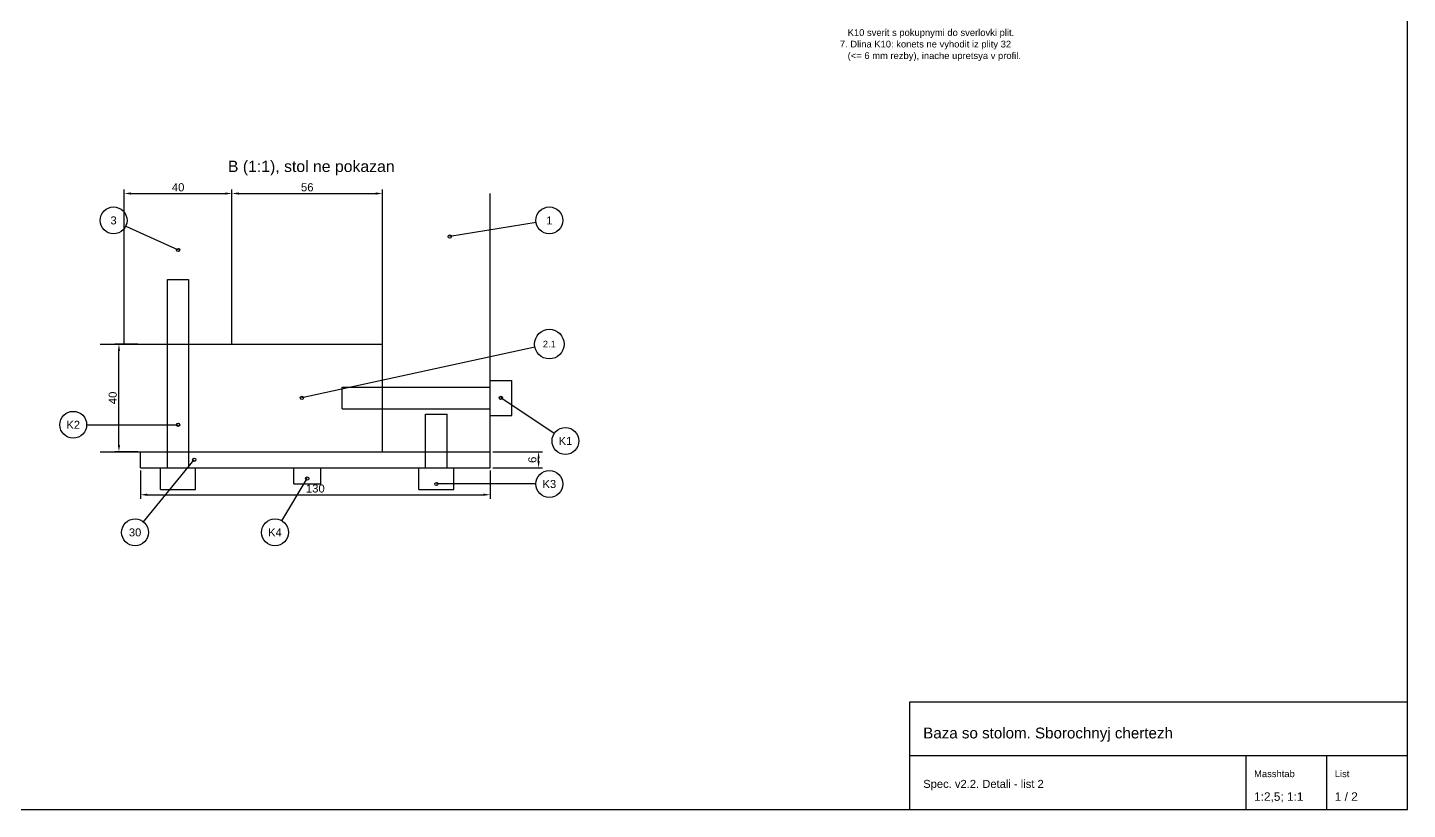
# Model space of a CAD drawing. Header units: millimetres. Extents: x 20 to 1736, y 5 to 589.
# Drawn here: x 323 to 836, y 5 to 296 of the extents above; entities that cross this region are included whole.
import ezdxf
from ezdxf.enums import TextEntityAlignment as Align

# ---------------------------------------------------------------- set-up
doc = ezdxf.new("R2010")
doc.units = ezdxf.units.MM
doc.header["$LTSCALE"] = 0.4
doc.linetypes.add('DASHED', pattern=[1.524, 1.27, -0.254])
for name, color, linetype in [('Krepezh', 6, 'CONTINUOUS'), ('Nevidimye', 8, 'DASHED'), ('Rama', 7, 'CONTINUOUS'), ('Ramka', 7, 'CONTINUOUS'), ('Razmery', 8, 'CONTINUOUS'), ('Tekst', 7, 'CONTINUOUS'), ('Uzly', 94, 'CONTINUOUS')]:
    doc.layers.add(name, color=color, linetype=linetype)
doc.styles.add('CHERT', font='arial.ttf')
doc.dimstyles.new('T1', dxfattribs={"dimtxt": 3, "dimasz": 2.5, "dimexe": 1.5, "dimexo": 1, "dimgap": 0.8, "dimtad": 1, "dimtxsty": 'CHERT', "dimcen": 2.5, "dimazin": 3, "dimtfac": 1, "dimtmove": 0, "dimatfit": 3})

msp = doc.modelspace()

# ---------------------------------------------------------------- linework, layer by layer
at = {"layer": 'Krepezh'}
for p, q in [((495, 164.5), (503, 164.5)), ((495, 151.5), (495, 164.5)), ((495, 164.5), (503, 164.5)), ((495, 151.5), (495, 164.5)), ((503, 151.5), (503, 164.5)), ((503, 151.5), (503, 164.5)), ((495, 154), (495, 162)), ((495, 154), (495, 162)), ((495, 151.5), (503, 151.5)), ((495, 151.5), (503, 151.5)), ((372.5, 132), (385.5, 132)), ((372.5, 124), (372.5, 132)), ((372.5, 132), (385.5, 132)), ((372.5, 124), (372.5, 132)), ((375, 132), (383, 132)), ((375, 132), (383, 132)), ((385.5, 124), (385.5, 132)), ((385.5, 124), (385.5, 132)), ((422, 132), (432, 132)), ((422, 126), (422, 132)), ((422, 132), (432, 132)), ((422, 126), (422, 132)), ((432, 126), (432, 132)), ((432, 126), (432, 132)), ((468.5, 132), (481.5, 132)), ((468.5, 124), (468.5, 132)), ((468.5, 132), (481.5, 132)), ((468.5, 124), (468.5, 132)), ((471, 132), (479, 132)), ((471, 132), (479, 132)), ((481.5, 124), (481.5, 132)), ((481.5, 124), (481.5, 132)), ((372.5, 124), (385.5, 124)), ((372.5, 124), (385.5, 124)), ((422, 126), (432, 126)), ((422, 126), (432, 126)), ((468.5, 124), (481.5, 124)), ((468.5, 124), (481.5, 124))]:
    msp.add_line(p, q, dxfattribs=at)
at = {"layer": 'Nevidimye'}
for p, q in [((375, 202), (383, 202)), ((375, 132), (375, 202)), ((375, 202), (383, 202)), ((375, 132), (375, 202)), ((383, 132), (383, 202)), ((383, 132), (383, 202)), ((440, 162), (495, 162)), ((440, 154), (440, 162)), ((440, 162), (495, 162)), ((440, 154), (440, 162)), ((440, 154), (495, 154)), ((440, 154), (495, 154)), ((471, 152), (479, 152)), ((471, 132), (471, 152)), ((471, 152), (479, 152)), ((471, 132), (471, 152)), ((479, 132), (479, 152)), ((479, 132), (479, 152))]:
    msp.add_line(p, q, dxfattribs=at)
at = {"layer": 'Rama'}
for p, q in [((359, 178), (359, 234)), ((399, 178), (399, 234)), ((455, 138), (455, 234)), ((495, 138), (495, 234)), ((350, 178), (455, 178)), ((359, 178), (399, 178)), ((455, 138), (455, 178)), ((350, 138), (455, 138)), ((455, 138), (495, 138))]:
    msp.add_line(p, q, dxfattribs=at)
at = {"layer": 'Ramka'}
for p, q in [((836, 5), (836, 589)), ((651, 5), (651, 45)), ((651, 45), (836, 45)), ((651, 25), (836, 25)), ((776, 5), (776, 25)), ((806, 5), (806, 25)), ((20, 5), (836, 5))]:
    msp.add_line(p, q, dxfattribs=at)
at = {"layer": 'Tekst'}
for p, q in [((359.5453, 221.9167), (379, 213)), ((512.0645, 223.1996), (480, 218)), ((511.6255, 176.8316), (425, 158)), ((518.8397, 144.7735), (499, 158)), ((345, 148), (379, 148)), ((366.1584, 111.8762), (385, 135)), ((417.5725, 112.2875), (427, 128)), ((512, 126), (475, 126))]:
    msp.add_line(p, q, dxfattribs=at)
for centre, radius in [((355, 224), 5), ((517, 224), 5), ((480, 218), 0.6), ((379, 213), 0.6), ((517, 178), 5.5), ((425, 158), 0.6), ((499, 158), 0.6), ((340, 148), 5), ((379, 148), 0.6), ((523, 142), 5), ((385, 135), 0.6), ((427, 128), 0.6), ((517, 126), 5), ((475, 126), 0.6), ((363, 108), 5), ((415, 108), 5)]:
    msp.add_circle(centre, radius, dxfattribs=at)
at = {"layer": 'Uzly'}
for p, q in [((365, 138), (495, 138)), ((365, 132), (365, 138)), ((495, 132), (495, 138)), ((365, 132), (495, 132))]:
    msp.add_line(p, q, dxfattribs=at)

# ---------------------------------------------------------------- texts
at = {"layer": 'Tekst', "style": 'CHERT'}
for s, height, p in [('   K10 sverit s pokupnymi do sverlovki plit.', 2.5, (625, 292.6)), ('7. Dlina K10: konets ne vyhodit iz plity 32', 2.5, (625, 288.3)), ('   (<= 6 mm rezby), inache upretsya v profil.', 2.5, (625, 284)), ('Baza so stolom. Sborochnyj chertezh', 4.025, (656, 31.4)), ('Spec. v2.2. Detali - list 2', 2.975, (656, 13)), ('Masshtab', 2.5, (779, 17)), ('List', 2.5, (809, 17)), ('1:2,5; 1:1', 3.15, (779, 8.2)), ('1 / 2', 3.15, (809, 8.2))]:
    msp.add_text(s, height=height, dxfattribs=at).set_placement(p)
msp.add_text('B (1:1), stol ne pokazan', height=4.2, dxfattribs=at).set_placement((428.5, 242), align=Align.CENTER)
for s, height, p in [('3', 2.975, (355, 224)), ('1', 2.975, (517, 224)), ('2.1', 2.5, (517, 178)), ('K2', 2.975, (340, 148)), ('K1', 2.975, (523, 142)), ('K3', 2.975, (517, 126)), ('30', 2.975, (363, 108)), ('K4', 2.975, (415, 108))]:
    msp.add_text(s, height=height, dxfattribs=at).set_placement(p, align=Align.MIDDLE_CENTER)

# ---------------------------------------------------------------- dimensions: what is measured, and where the dimension line sits
at = {"layer": 'Razmery'}
for base, p1, p2, text in [((359, 234), (359, 178), (399, 178), '40'), ((399, 234), (399, 178), (455, 178), '56'), ((365, 122), (365, 132), (495, 132), '130')]:
    msp.add_linear_dim(base=base, p1=p1, p2=p2, text=text, dimstyle='T1', override={"dimlfac": 1}, dxfattribs=at).render()
for base, p1, p2, text in [((357, 138), (365, 138), (365, 178), '40'), ((513, 132), (495, 132), (495, 138), '6')]:
    msp.add_linear_dim(base=base, p1=p1, p2=p2, angle=90, text=text, dimstyle='T1', override={"dimlfac": 1}, dxfattribs=at).render()

doc.saveas('drawing.dxf')
